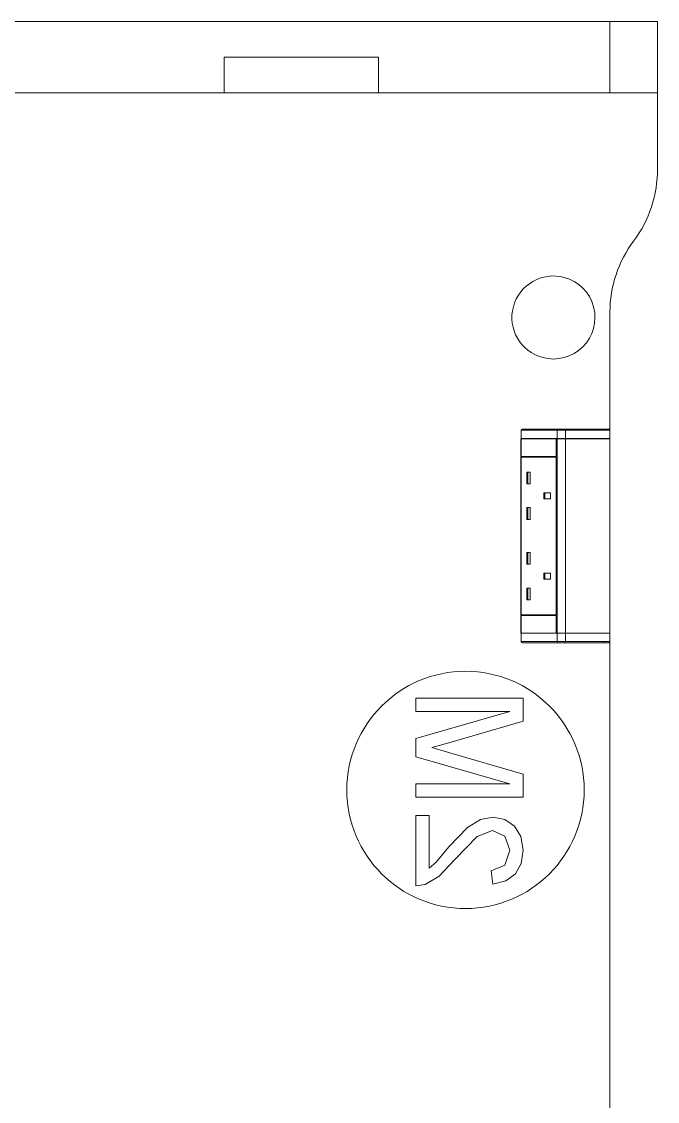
# Model space of a CAD drawing. Header units: millimetres. Extents: x 155927 to 317870, y -36033 to 97293.
# Drawn here: x 169619 to 170155, y 10074 to 10985 of the extents above; entities that cross this region are included whole.
import ezdxf

# ---------------------------------------------------------------- set-up
doc = ezdxf.new("R2010")
doc.units = ezdxf.units.MM
doc.header["$MEASUREMENT"] = 0
doc.layers.add('I-FURN', color=8, linetype='CONTINUOUS', lineweight=9)

msp = doc.modelspace()

# ---------------------------------------------------------------- linework, layer by layer
at = {"layer": 'I-FURN'}
for p, q in [((169354.83, 10984.71), (170154.83, 10984.71)), ((170154.83, 10984.71), (169354.83, 10984.71)), ((169354.83, 10984.71), (170154.83, 10984.71)), ((170114.83, 10984.71), (169394.83, 10984.71)), ((170154.83, 10984.71), (170114.83, 10984.71)), ((170114.83, 10984.71), (170114.83, 10924.71)), ((170114.83, 10984.71), (170114.83, 10924.71)), ((170154.83, 10984.71), (170154.83, 10924.71)), ((170154.83, 10984.71), (170154.83, 10924.71)), ((170154.83, 10860.82), (170154.83, 10984.71)), ((170154.83, 10984.71), (170154.83, 10860.82)), ((169789.83, 10954.71), (169919.83, 10954.71)), ((169919.83, 10954.71), (169789.83, 10954.71)), ((169789.83, 10954.71), (169789.83, 10924.71)), ((169789.83, 10924.71), (169789.83, 10954.71)), ((169919.83, 10954.71), (169919.83, 10924.71)), ((169919.83, 10954.71), (169919.83, 10924.71)), ((169789.83, 10924.71), (169354.83, 10924.71)), ((169394.83, 10924.71), (170114.83, 10924.71)), ((169919.83, 10924.71), (169789.83, 10924.71)), ((170154.83, 10924.71), (169919.83, 10924.71)), ((170114.83, 10924.71), (170154.83, 10924.71)), ((170114.83, 10640.14), (170114.83, 10739.71)), ((170114.83, 10739.71), (170114.83, 10640.14)), ((170039.79, 10618.08), (170039.79, 10633.08)), ((170039.79, 10633.08), (170069.62, 10633.08)), ((170039.99, 10640.14), (170039.99, 10633.14)), ((170039.99, 10640.14), (170040.18, 10640.14)), ((170039.99, 10640.14), (170039.99, 10633.14)), ((170039.99, 10633.14), (170039.99, 10640.14)), ((170039.99, 10633.14), (170040.18, 10633.14)), ((170039.99, 10633.04), (170039.99, 10469.14)), ((170040.18, 10640.14), (170070.46, 10640.14)), ((170040.18, 10640.14), (170040.18, 10633.14)), ((170040.18, 10633.14), (170070.46, 10633.14)), ((170040.33, 10640.88), (170040.36, 10640.91)), ((170071.27, 10641.14), (170040.99, 10641.14)), ((170071.27, 10641.14), (170040.99, 10641.14)), ((170069.62, 10633.08), (170069.62, 10618.08)), ((170069.82, 10618.08), (170069.82, 10633.04)), ((170069.82, 10633.04), (170070.46, 10633.04)), ((170070.46, 10640.14), (170077.37, 10640.14)), ((170070.46, 10640.14), (170070.46, 10633.14)), ((170070.46, 10633.14), (170077.37, 10633.14)), ((170077.37, 10633.04), (170070.46, 10633.04)), ((170070.46, 10633.04), (170070.46, 10469.14)), ((170071.27, 10641.14), (170109.84, 10641.14)), ((170076.81, 10641.14), (170071.27, 10641.14)), ((170113.83, 10641.14), (170076.81, 10641.14)), ((170077.37, 10640.14), (170114.83, 10640.14)), ((170077.37, 10640.14), (170077.37, 10633.14)), ((170077.37, 10633.14), (170114.83, 10633.14)), ((170114.83, 10633.04), (170077.37, 10633.04)), ((170077.37, 10633.04), (170077.37, 10469.14)), ((170109.84, 10641.14), (170109.84, 10640.14)), ((170109.84, 10641.14), (170113.83, 10641.14)), ((170114.83, 10640.14), (170114.83, 10633.14)), ((170114.83, 10633.04), (170114.83, 10469.14)), ((170114.84, 10633.14), (170114.84, 10640.14)), ((170114.84, 10469.14), (170114.84, 10633.04)), ((170069.62, 10618.08), (170039.79, 10618.08)), ((170039.79, 10617.58), (170069.62, 10617.58)), ((170039.79, 10484.58), (170039.79, 10617.58)), ((170040.18, 10617.58), (170040.18, 10618.08)), ((170069.62, 10617.58), (170069.62, 10484.58)), ((170069.82, 10484.58), (170069.82, 10617.58)), ((170044.82, 10604.97), (170044.82, 10594.97)), ((170044.82, 10604.97), (170047.69, 10604.97)), ((170045.56, 10604.97), (170045.56, 10594.97)), ((170047.69, 10604.97), (170047.69, 10594.97)), ((170044.82, 10594.97), (170047.69, 10594.97)), ((170059.16, 10587.47), (170059.16, 10582.47)), ((170064.9, 10587.47), (170059.16, 10587.47)), ((170059.9, 10587.47), (170059.9, 10582.47)), ((170064.9, 10582.47), (170064.9, 10587.47)), ((170059.16, 10582.47), (170064.9, 10582.47)), ((170044.82, 10574.97), (170044.82, 10564.97)), ((170044.82, 10574.97), (170047.69, 10574.97)), ((170045.56, 10574.97), (170045.56, 10564.97)), ((170047.69, 10574.97), (170047.69, 10564.97)), ((170044.82, 10564.97), (170047.69, 10564.97)), ((170044.82, 10537.18), (170044.82, 10527.18)), ((170044.82, 10537.18), (170047.69, 10537.18)), ((170045.56, 10537.18), (170045.56, 10527.18)), ((170047.69, 10537.18), (170047.69, 10527.18)), ((170044.82, 10527.18), (170047.69, 10527.18)), ((170059.16, 10519.68), (170059.16, 10514.68)), ((170059.16, 10519.68), (170064.9, 10519.68)), ((170059.16, 10514.68), (170064.9, 10514.68)), ((170059.9, 10519.68), (170059.9, 10514.68)), ((170064.9, 10519.68), (170064.9, 10514.68)), ((170044.82, 10507.18), (170044.82, 10497.18)), ((170044.82, 10507.18), (170047.69, 10507.18)), ((170045.56, 10507.18), (170045.56, 10497.18)), ((170047.69, 10507.18), (170047.69, 10497.18)), ((170044.82, 10497.18), (170047.69, 10497.18)), ((170039.79, 10484.58), (170069.62, 10484.58)), ((170039.79, 10484.08), (170069.62, 10484.08)), ((170039.79, 10469.08), (170039.79, 10484.08)), ((170040.18, 10484.08), (170040.18, 10484.58)), ((170069.62, 10484.08), (170069.62, 10469.08)), ((170069.82, 10469.14), (170069.82, 10484.08)), ((170069.62, 10469.08), (170039.79, 10469.08)), ((170039.99, 10469.02), (170039.99, 10462.02)), ((170040.18, 10469.02), (170039.99, 10469.02)), ((170039.99, 10469.02), (170039.99, 10462.02)), ((170039.99, 10469.02), (170039.99, 10462.02)), ((170040.18, 10462.02), (170040.18, 10469.02)), ((170070.46, 10469.02), (170040.18, 10469.02)), ((170069.62, 10469.08), (170072.08, 10469.08)), ((170070.46, 10469.14), (170069.82, 10469.14)), ((170070.46, 10469.14), (170077.37, 10469.14)), ((170070.46, 10462.02), (170070.46, 10469.02)), ((170077.37, 10469.02), (170070.46, 10469.02)), ((170077.37, 10469.14), (170114.83, 10469.14)), ((170077.37, 10462.02), (170077.37, 10469.02)), ((170114.83, 10469.02), (170077.37, 10469.02)), ((170114.83, 10462.02), (170114.83, 10469.02)), ((170114.84, 10462.02), (170114.84, 10469.02)), ((170040.18, 10462.02), (170039.99, 10462.02)), ((170070.46, 10462.02), (170040.18, 10462.02)), ((170040.37, 10461.24), (170040.34, 10461.26)), ((170040.99, 10461.02), (170071.27, 10461.02)), ((170040.99, 10461.02), (170071.27, 10461.02)), ((170077.37, 10462.02), (170070.46, 10462.02)), ((170109.84, 10461.02), (170071.27, 10461.02)), ((170071.27, 10461.02), (170076.81, 10461.02)), ((170076.81, 10461.02), (170113.83, 10461.02)), ((170114.83, 10462.02), (170077.37, 10462.02)), ((170109.84, 10462.02), (170109.84, 10461.02)), ((170113.83, 10461.02), (170109.84, 10461.02)), ((170113.83, 10461.02), (170113.84, 10461.02)), ((170114.83, 9629.71), (170114.83, 10462.02)), ((170114.83, 10462.02), (170114.83, 9629.71)), ((170041.68, 10414.27), (169951.27, 10414.27)), ((169951.27, 10414.27), (169951.27, 10402.97)), ((170041.68, 10394.83), (170041.68, 10414.27)), ((169951.27, 10402.97), (170030.38, 10402.97)), ((170030.38, 10402.97), (169951.27, 10380.26)), ((169979.06, 10376.64), (170041.68, 10394.83)), ((169951.27, 10380.26), (169951.27, 10364.94)), ((169964.65, 10372.6), (169979.06, 10376.64)), ((169977.96, 10368.87), (169964.65, 10372.6)), ((170041.68, 10350.37), (169977.96, 10368.87)), ((169951.27, 10364.94), (170030.38, 10342.23)), ((170030.38, 10342.23), (169951.27, 10342.23)), ((169951.27, 10342.23), (169951.27, 10330.93)), ((170041.68, 10330.93), (170041.68, 10350.37)), ((169951.27, 10330.93), (170041.68, 10330.93)), ((169962.57, 10315.39), (169951.27, 10315.39)), ((169951.27, 10315.39), (169951.27, 10256.05)), ((169962.57, 10271), (169962.57, 10315.39)), ((169994.68, 10305.29), (169979.19, 10289.1)), ((170005.76, 10311.97), (169994.68, 10305.29)), ((170016.47, 10313.97), (170005.76, 10311.97)), ((170026.33, 10312.11), (170016.47, 10313.97)), ((170034.44, 10306.52), (170026.33, 10312.11)), ((170039.87, 10297.74), (170034.44, 10306.52)), ((169984.16, 10278.28), (170002.99, 10297.79)), ((170002.99, 10297.79), (170015.79, 10302.67)), ((170015.79, 10302.67), (170026.15, 10298.07)), ((170026.15, 10298.07), (170030.38, 10286.05)), ((170041.68, 10286.29), (170039.87, 10297.74)), ((169979.19, 10289.1), (169968.32, 10276.1)), ((169971.06, 10264.13), (169984.16, 10278.28)), ((170030.38, 10286.05), (170026.25, 10273.53)), ((170040.05, 10274.93), (170041.68, 10286.29)), ((169968.32, 10276.1), (169962.57, 10271)), ((170026.25, 10273.53), (170014.84, 10268.77)), ((170014.84, 10268.77), (170016.25, 10257.47)), ((170035.17, 10266.13), (170040.05, 10274.93)), ((169959.06, 10257.27), (169971.06, 10264.13)), ((170016.25, 10257.47), (170027.18, 10260.21)), ((170027.18, 10260.21), (170035.17, 10266.13)), ((169951.27, 10256.05), (169959.06, 10257.27))]:
    msp.add_line(p, q, dxfattribs=at)
at = {"layer": 'I-FURN', "flags": 128}
for points in [[(170039.99, 10640.14), (170040, 10640.18), (170040, 10640.22), (170040, 10640.26), (170040.01, 10640.3), (170040.01, 10640.34), (170040.02, 10640.38), (170040.03, 10640.41), (170040.05, 10640.45), (170040.06, 10640.49), (170040.07, 10640.53), (170040.09, 10640.56), (170040.11, 10640.6), (170040.13, 10640.63)], [(170076.81, 10641.14), (170076.68, 10641.14), (170076.54, 10641.14), (170076.4, 10641.14), (170076.25, 10641.14), (170076.11, 10641.14), (170075.96, 10641.14), (170075.81, 10641.14), (170075.66, 10641.14), (170075.5, 10641.14), (170075.35, 10641.14), (170075.19, 10641.14), (170075.03, 10641.14), (170074.87, 10641.14), (170074.71, 10641.14), (170074.55, 10641.14), (170074.39, 10641.14), (170074.23, 10641.14), (170074.07, 10641.14), (170073.91, 10641.14), (170073.76, 10641.14), (170073.6, 10641.14), (170073.45, 10641.14), (170073.29, 10641.14), (170073.14, 10641.14), (170072.99, 10641.14), (170072.85, 10641.14), (170072.7, 10641.14), (170072.56, 10641.14), (170072.43, 10641.14), (170072.29, 10641.14), (170072.16, 10641.14), (170072.04, 10641.14), (170071.91, 10641.14), (170071.8, 10641.14), (170071.68, 10641.14), (170071.57, 10641.14), (170071.47, 10641.14), (170071.37, 10641.14), (170071.27, 10641.14)], [(170113.83, 10641.14), (170113.56, 10641.14), (170113.14, 10641.14), (170112.59, 10641.14), (170111.91, 10641.14), (170111.09, 10641.14), (170110.14, 10641.14), (170109.06, 10641.14), (170107.86, 10641.14), (170106.52, 10641.14), (170105.06, 10641.14), (170103.48, 10641.14), (170101.78, 10641.14), (170099.96, 10641.14), (170098.02, 10641.14), (170095.98, 10641.14), (170093.83, 10641.14), (170091.57, 10641.14), (170089.21, 10641.14), (170086.76, 10641.14), (170084.21, 10641.14), (170081.58, 10641.14), (170078.85, 10641.14), (170076.81, 10641.14)], [(170109.84, 10641.14), (170110, 10641.14), (170110.16, 10641.14), (170110.32, 10641.14), (170110.48, 10641.14), (170110.64, 10641.14), (170110.79, 10641.14), (170110.95, 10641.14), (170111.1, 10641.14), (170111.25, 10641.14), (170111.4, 10641.14), (170111.55, 10641.14), (170111.69, 10641.14), (170111.83, 10641.14), (170111.97, 10641.14), (170112.1, 10641.14), (170112.23, 10641.14), (170112.36, 10641.14), (170112.48, 10641.14), (170112.6, 10641.14), (170112.71, 10641.14), (170112.82, 10641.14), (170112.92, 10641.14), (170113.02, 10641.14), (170113.12, 10641.14), (170113.21, 10641.14), (170113.29, 10641.14), (170113.37, 10641.14), (170113.44, 10641.14), (170113.51, 10641.14), (170113.57, 10641.14), (170113.62, 10641.14), (170113.67, 10641.14), (170113.72, 10641.14), (170113.75, 10641.14), (170113.78, 10641.14), (170113.81, 10641.14), (170113.82, 10641.14), (170113.84, 10641.14), (170113.84, 10641.14)], [(170113.84, 10641.14), (170113.84, 10641.14), (170113.83, 10641.14)], [(170113.84, 10641.14), (170113.88, 10641.14), (170113.92, 10641.13), (170113.96, 10641.13), (170114, 10641.12), (170114.04, 10641.12), (170114.08, 10641.11), (170114.12, 10641.1), (170114.16, 10641.09), (170114.19, 10641.07), (170114.23, 10641.06), (170114.27, 10641.04), (170114.3, 10641.02), (170114.34, 10641.01), (170114.37, 10640.98), (170114.41, 10640.96), (170114.44, 10640.94), (170114.47, 10640.91), (170114.5, 10640.89), (170114.53, 10640.86), (170114.56, 10640.83), (170114.59, 10640.8), (170114.61, 10640.77), (170114.64, 10640.74), (170114.66, 10640.71), (170114.68, 10640.68), (170114.7, 10640.64), (170114.72, 10640.61), (170114.74, 10640.57), (170114.76, 10640.54), (170114.77, 10640.5), (170114.79, 10640.46), (170114.8, 10640.42), (170114.81, 10640.39), (170114.82, 10640.35), (170114.83, 10640.31), (170114.83, 10640.27), (170114.84, 10640.23), (170114.84, 10640.19), (170114.84, 10640.15), (170114.84, 10640.14)], [(170040.13, 10461.51), (170040.11, 10461.54), (170040.09, 10461.58), (170040.08, 10461.62), (170040.06, 10461.65), (170040.05, 10461.69), (170040.04, 10461.73), (170040.03, 10461.77), (170040.02, 10461.81), (170040.01, 10461.85), (170040, 10461.89), (170040, 10461.92), (170040, 10461.96), (170039.99, 10462), (170039.99, 10462.02)], [(170071.27, 10461.02), (170071.37, 10461.02), (170071.47, 10461.02), (170071.57, 10461.02), (170071.68, 10461.02), (170071.8, 10461.02), (170071.91, 10461.02), (170072.04, 10461.02), (170072.16, 10461.02), (170072.29, 10461.02), (170072.43, 10461.02), (170072.56, 10461.02), (170072.7, 10461.02), (170072.85, 10461.02), (170072.99, 10461.02), (170073.14, 10461.02), (170073.29, 10461.02), (170073.45, 10461.02), (170073.6, 10461.02), (170073.76, 10461.02), (170073.91, 10461.02), (170074.07, 10461.02), (170074.23, 10461.02), (170074.39, 10461.02), (170074.55, 10461.02), (170074.71, 10461.02), (170074.87, 10461.02), (170075.03, 10461.02), (170075.19, 10461.02), (170075.35, 10461.02), (170075.5, 10461.02), (170075.66, 10461.02), (170075.81, 10461.02), (170075.96, 10461.02), (170076.11, 10461.02), (170076.25, 10461.02), (170076.4, 10461.02), (170076.54, 10461.02), (170076.68, 10461.02), (170076.81, 10461.02)], [(170076.81, 10461.02), (170079.59, 10461.02), (170082.29, 10461.02), (170084.9, 10461.02), (170087.43, 10461.02), (170089.85, 10461.02), (170092.18, 10461.02), (170094.41, 10461.02), (170096.54, 10461.02), (170098.55, 10461.02), (170100.46, 10461.02), (170102.24, 10461.02), (170103.91, 10461.02), (170105.46, 10461.02), (170106.89, 10461.02), (170108.19, 10461.02), (170109.36, 10461.02), (170110.41, 10461.02), (170111.32, 10461.02), (170112.1, 10461.02), (170112.75, 10461.02), (170113.27, 10461.02), (170113.64, 10461.02), (170113.83, 10461.02)], [(170113.84, 10461.02), (170113.84, 10461.02), (170113.83, 10461.02), (170113.81, 10461.02), (170113.79, 10461.02), (170113.76, 10461.02), (170113.73, 10461.02), (170113.69, 10461.02), (170113.64, 10461.02), (170113.58, 10461.02), (170113.53, 10461.02), (170113.46, 10461.02), (170113.39, 10461.02), (170113.31, 10461.02), (170113.23, 10461.02), (170113.14, 10461.02), (170113.05, 10461.02), (170112.95, 10461.02), (170112.85, 10461.02), (170112.74, 10461.02), (170112.63, 10461.02), (170112.51, 10461.02), (170112.39, 10461.02), (170112.26, 10461.02), (170112.14, 10461.02), (170112, 10461.02), (170111.87, 10461.02), (170111.73, 10461.02), (170111.58, 10461.02), (170111.44, 10461.02), (170111.29, 10461.02), (170111.14, 10461.02), (170110.99, 10461.02), (170110.83, 10461.02), (170110.68, 10461.02), (170110.52, 10461.02), (170110.36, 10461.02), (170110.2, 10461.02), (170110.04, 10461.02), (170109.88, 10461.02), (170109.84, 10461.02)], [(170114.84, 10462.02), (170114.84, 10461.98), (170114.84, 10461.94), (170114.83, 10461.9), (170114.83, 10461.86), (170114.82, 10461.82), (170114.81, 10461.78), (170114.8, 10461.74), (170114.79, 10461.7), (170114.78, 10461.66), (170114.76, 10461.63), (170114.75, 10461.59), (170114.73, 10461.55), (170114.71, 10461.52), (170114.69, 10461.48), (170114.67, 10461.45), (170114.64, 10461.42), (170114.62, 10461.39), (170114.59, 10461.36), (170114.57, 10461.33), (170114.54, 10461.3), (170114.51, 10461.27), (170114.48, 10461.24), (170114.45, 10461.22), (170114.41, 10461.2), (170114.38, 10461.17), (170114.35, 10461.15), (170114.31, 10461.13), (170114.28, 10461.12), (170114.24, 10461.1), (170114.2, 10461.08), (170114.17, 10461.07), (170114.13, 10461.06), (170114.09, 10461.05), (170114.05, 10461.04), (170114.01, 10461.03), (170113.97, 10461.02), (170113.93, 10461.02), (170113.89, 10461.02), (170113.85, 10461.02), (170113.84, 10461.02)]]:
    msp.add_lwpolyline(points, dxfattribs=at)
at = {"layer": 'I-FURN'}
for centre, radius, start, end in [((170054.81, 10859.73), 100.03, 323.1301, 0.62561), ((170054.81, 10859.73), 100.03, 323.1301, 0.62561), ((170214.83, 10739.71), 100, 143.1301, 180), ((170214.83, 10739.71), 100, 143.1301, 180), ((170067.25, 10735.26), 35, 75, 255), ((170067.25, 10735.26), 35, 15, 75), ((170067.25, 10735.26), 35, 255, 14.70044), ((169993.14, 10336.99), 100, 90, 270), ((169993.14, 10336.99), 100, 270, 90)]:
    msp.add_arc(centre, radius, start, end, dxfattribs=at)
for centre, major_axis, ratio, start_param, end_param in [((170040.99, 10640.14), (0, 1), 0.819152, 0, 1.570796), ((170071.27, 10640.14), (0, -1), 0.819152, 3.141593, 4.712389), ((170076.81, 10640.14), (0, -1), 0.56467, 1.570796, 3.141593), ((170113.83, 10640.14), (0, -1), 0.998113, 1.570796, 3.141593), ((170040.99, 10462.02), (0, -1), 0.819152, 4.712389, 6.283185), ((170071.27, 10462.02), (0, -1), 0.819152, 4.712389, 6.283185), ((170076.81, 10462.02), (0, -1), 0.56467, 0, 1.570796), ((170113.83, 10462.02), (0, -1), 0.998113, 0, 1.570796)]:
    msp.add_ellipse(centre, major_axis=major_axis, ratio=ratio, start_param=start_param, end_param=end_param, dxfattribs=at)

doc.saveas('drawing.dxf')
